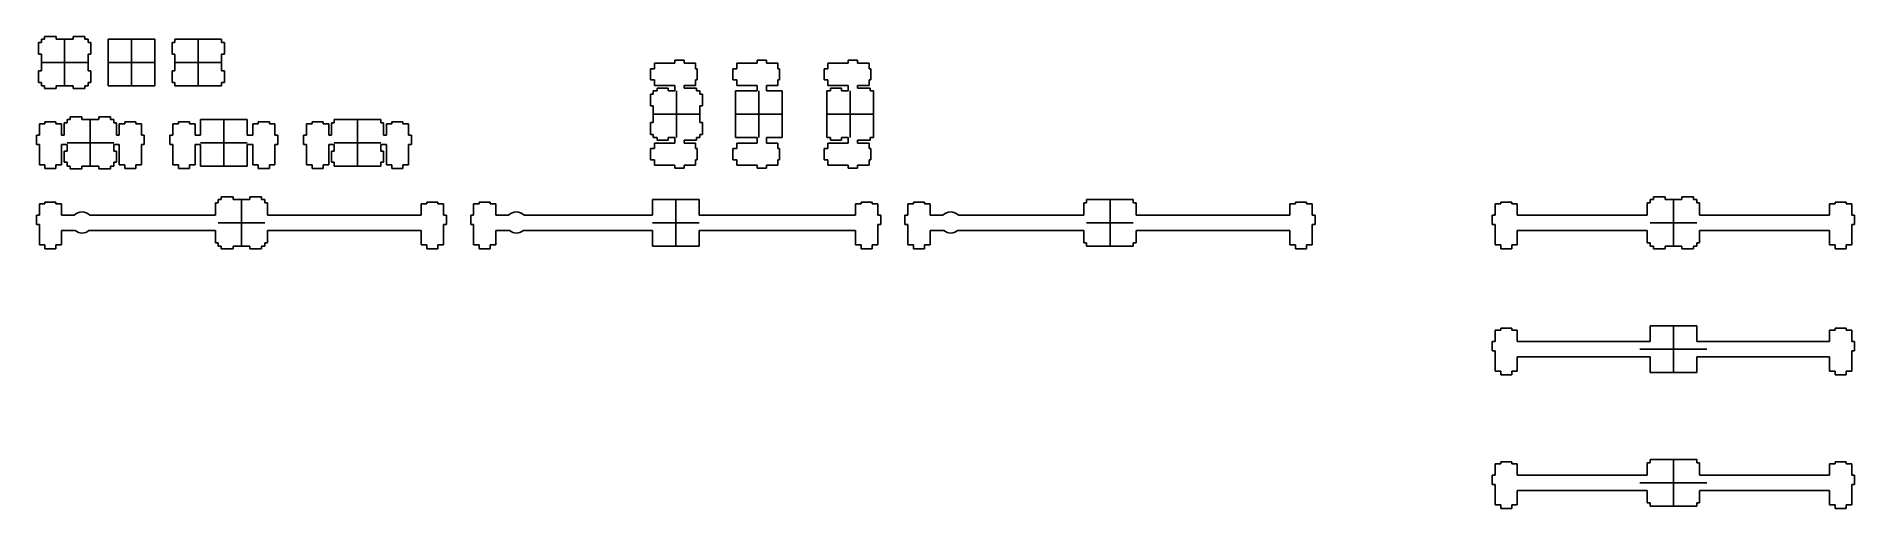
# Model space of a CAD drawing. Header units: millimetres. Extents: x 10 to 554, y -68 to 74.
import ezdxf

# ---------------------------------------------------------------- set-up
doc = ezdxf.new("R2010")
doc.units = ezdxf.units.MM
doc.layers.get('0').update_dxf_attribs({"true_color": 0xffffff})
doc.layers.add('BLACK', color=1, linetype='Continuous', true_color=0xff0000)

msp = doc.modelspace()

# ---------------------------------------------------------------- linework, layer by layer
at = {"color": 7, "true_color": 0xffffff}
for p, q in [((10.67, 68.24), (10.67, 71.74)), ((10.67, 71.74), (11.49, 71.74)), ((11.49, 71.74), (11.49, 72.72)), ((11.49, 72.72), (12.47, 72.72)), ((12.47, 72.72), (12.47, 73.54)), ((12.47, 73.54), (15.97, 73.54)), ((15.97, 73.54), (15.97, 72.72)), ((15.97, 72.72), (20.98, 72.72)), ((20.98, 72.72), (20.98, 73.54)), ((20.98, 73.54), (24.48, 73.54)), ((24.48, 73.54), (24.48, 72.72)), ((24.48, 72.72), (25.46, 72.72)), ((25.46, 71.74), (25.46, 72.72)), ((26.27, 71.74), (25.46, 71.74)), ((26.27, 71.74), (26.27, 68.24)), ((31.49, 58.75), (31.49, 72.72)), ((31.49, 72.72), (45.46, 72.72)), ((45.46, 58.75), (45.46, 72.72)), ((50.67, 71.74), (51.49, 71.74)), ((50.67, 68.24), (50.67, 71.74)), ((51.49, 71.74), (51.49, 72.72)), ((51.49, 72.72), (65.46, 72.72)), ((65.46, 71.74), (65.46, 72.72)), ((66.27, 71.74), (65.46, 71.74)), ((66.27, 71.74), (66.27, 68.24)), ((11.49, 68.24), (10.67, 68.24)), ((11.49, 63.23), (11.49, 68.24)), ((25.46, 68.24), (25.46, 63.23)), ((25.46, 68.24), (26.27, 68.24)), ((51.49, 68.24), (50.67, 68.24)), ((51.49, 63.23), (51.49, 68.24)), ((65.46, 68.24), (65.46, 63.23)), ((65.46, 68.24), (66.27, 68.24)), ((10.67, 59.73), (10.67, 63.23)), ((10.67, 63.23), (11.49, 63.23)), ((26.27, 63.23), (25.46, 63.23)), ((26.27, 63.23), (26.27, 59.73)), ((50.67, 63.23), (51.49, 63.23)), ((50.67, 59.73), (50.67, 63.23)), ((66.27, 63.23), (65.46, 63.23)), ((66.27, 63.23), (66.27, 59.73)), ((11.49, 59.73), (10.67, 59.73)), ((11.49, 58.75), (11.49, 59.73)), ((12.47, 58.75), (11.49, 58.75)), ((12.47, 57.94), (12.47, 58.75)), ((15.97, 57.94), (12.47, 57.94)), ((20.98, 58.75), (15.97, 58.75)), ((15.97, 58.75), (15.97, 57.94)), ((20.98, 57.94), (20.98, 58.75)), ((24.48, 57.94), (20.98, 57.94)), ((25.46, 58.75), (24.48, 58.75)), ((24.48, 58.75), (24.48, 57.94)), ((25.46, 59.73), (26.27, 59.73)), ((25.46, 59.73), (25.46, 58.75)), ((45.46, 58.75), (31.49, 58.75)), ((51.49, 59.73), (50.67, 59.73)), ((51.49, 58.75), (51.49, 59.73)), ((65.46, 58.75), (51.49, 58.75)), ((65.46, 59.73), (66.27, 59.73)), ((65.46, 59.73), (65.46, 58.75)), ((493.01, 23.75), (492.2, 23.75)), ((492.2, 20.03), (492.2, 23.75)), ((493.01, 23.75), (493.01, 24.73)), ((494, 24.73), (493.01, 24.73)), ((497.5, 25.54), (494, 25.54)), ((502.5, 24.73), (497.5, 24.73)), ((506, 25.54), (502.5, 25.54)), ((506.99, 24.73), (506, 24.73)), ((506.99, 23.75), (506.99, 24.73)), ((507.8, 23.75), (506.99, 23.75)), ((507.8, 20.03), (507.8, 23.75)), ((492.2, 11.74), (492.2, 15.46)), ((492.2, 11.74), (493.01, 11.74)), ((493.01, 11.74), (493.01, 10.76)), ((506.99, 10.76), (506.99, 11.74)), ((506.99, 11.74), (507.8, 11.74)), ((507.8, 11.74), (507.8, 15.46)), ((493.01, 10.76), (494, 10.76)), ((494, 10.76), (494, 9.95)), ((494, 9.95), (497.5, 9.95)), ((497.5, 9.95), (497.5, 10.76)), ((497.5, 10.76), (502.5, 10.76)), ((502.5, 10.76), (502.5, 9.95)), ((502.5, 9.95), (506, 9.95)), ((506, 9.95), (506, 10.76)), ((506, 10.76), (506.99, 10.76)), ((493.01, -17.71), (493.01, -13.02)), ((506.99, -13.02), (493.01, -13.02)), ((506.99, -17.71), (506.99, -13.02)), ((493.01, -22.29), (493.01, -26.99)), ((493.01, -26.99), (506.99, -26.99)), ((506.99, -26.99), (506.99, -22.29)), ((493.01, -54), (492.2, -54)), ((492.2, -57.71), (492.2, -54)), ((493.01, -54), (493.01, -53.02)), ((506.99, -53.02), (493.01, -53.02)), ((506.99, -54), (506.99, -53.02)), ((507.8, -54), (506.99, -54)), ((507.8, -57.71), (507.8, -54)), ((492.2, -66), (492.2, -62.29)), ((507.8, -66), (507.8, -62.29)), ((492.2, -66), (493.01, -66)), ((493.01, -66), (493.01, -66.99)), ((493.01, -66.99), (506.99, -66.99)), ((506.99, -66.99), (506.99, -66)), ((506.99, -66), (507.8, -66))]:
    msp.add_line(p, q, dxfattribs=at)
for p, q in [((18.47, 72.72), (18.47, 58.75)), ((38.47, 72.72), (38.47, 58.75)), ((58.47, 72.72), (58.47, 58.75)), ((25.46, 65.74), (11.49, 65.74)), ((45.46, 65.74), (31.49, 65.74)), ((65.46, 65.74), (51.49, 65.74)), ((201.09, 65.5), (194.99, 65.5)), ((194.99, 65.5), (194.99, 63.83)), ((203.88, 66.39), (201.09, 66.39)), ((201.09, 66.39), (201.09, 65.5)), ((203.88, 65.5), (203.88, 66.39)), ((207.28, 65.5), (203.88, 65.5)), ((207.28, 63.83), (207.28, 65.5)), ((225.72, 65.5), (219.63, 65.5)), ((219.63, 65.5), (219.63, 63.83)), ((228.52, 66.39), (225.72, 66.39)), ((225.72, 66.39), (225.72, 65.5)), ((228.52, 65.5), (228.52, 66.39)), ((231.92, 65.5), (228.52, 65.5)), ((231.92, 63.83), (231.92, 65.5)), ((253.04, 65.5), (246.94, 65.5)), ((246.94, 65.5), (246.94, 63.83)), ((255.83, 66.39), (253.04, 66.39)), ((253.04, 66.39), (253.04, 65.5)), ((255.83, 65.5), (255.83, 66.39)), ((259.23, 65.5), (255.83, 65.5)), ((259.23, 63.83), (259.23, 65.5)), ((194.99, 63.83), (193.85, 63.83)), ((193.85, 63.83), (193.85, 60.52)), ((193.85, 60.52), (194.99, 60.52)), ((194.99, 60.52), (194.99, 58.85)), ((207.82, 63.83), (207.28, 63.83)), ((207.28, 58.85), (207.28, 60.52)), ((207.28, 60.52), (207.82, 60.52)), ((207.82, 60.52), (207.82, 63.83)), ((219.63, 63.83), (218.48, 63.83)), ((218.48, 63.83), (218.48, 60.52)), ((218.48, 60.52), (219.63, 60.52)), ((219.63, 60.52), (219.63, 58.85)), ((232.45, 63.83), (231.92, 63.83)), ((231.92, 58.85), (231.92, 60.52)), ((231.92, 60.52), (232.45, 60.52)), ((232.45, 60.52), (232.45, 63.83)), ((246.94, 63.83), (245.8, 63.83)), ((245.8, 63.83), (245.8, 60.52)), ((245.8, 60.52), (246.94, 60.52)), ((246.94, 60.52), (246.94, 58.85)), ((259.77, 63.83), (259.23, 63.83)), ((259.23, 58.85), (259.23, 60.52)), ((259.23, 60.52), (259.77, 60.52)), ((259.77, 60.52), (259.77, 63.83)), ((194.61, 56.24), (193.8, 56.24)), ((193.8, 56.24), (193.8, 52.74)), ((194.61, 57.22), (195.78, 57.22)), ((194.61, 57.22), (194.61, 56.24)), ((194.99, 58.85), (201.09, 58.85)), ((199.09, 58.04), (195.78, 58.04)), ((195.78, 58.04), (195.78, 57.22)), ((199.09, 57.22), (199.09, 58.04)), ((201.09, 57.22), (199.09, 57.22)), ((201.09, 58.85), (201.09, 57.22)), ((201.59, 43.25), (201.59, 57.22)), ((203.88, 58.04), (203.88, 58.85)), ((203.88, 58.85), (207.28, 58.85)), ((207.6, 58.04), (203.88, 58.04)), ((207.6, 57.22), (207.6, 58.04)), ((208.58, 57.22), (207.6, 57.22)), ((207.6, 57.22), (207.6, 57.22)), ((208.58, 56.24), (208.58, 57.22)), ((209.39, 56.24), (208.58, 56.24)), ((209.39, 52.74), (209.39, 56.24)), ((225.72, 57.22), (219.25, 57.22)), ((219.25, 57.22), (219.25, 43.25)), ((219.63, 58.85), (225.72, 58.85)), ((225.72, 58.85), (225.72, 57.22)), ((226.23, 43.25), (226.23, 57.22)), ((228.52, 57.22), (228.52, 58.85)), ((228.52, 58.85), (231.92, 58.85)), ((233.22, 57.22), (228.52, 57.22)), ((232.23, 57.22), (232.23, 57.22)), ((233.22, 43.25), (233.22, 57.22)), ((246.56, 57.22), (247.73, 57.22)), ((246.56, 57.22), (246.56, 43.25)), ((246.94, 58.85), (253.04, 58.85)), ((251.04, 58.04), (247.73, 58.04)), ((247.73, 58.04), (247.73, 57.22)), ((251.04, 57.22), (251.04, 58.04)), ((253.04, 57.22), (251.04, 57.22)), ((253.04, 58.85), (253.04, 57.22)), ((253.55, 43.25), (253.55, 57.22)), ((255.83, 58.04), (255.83, 58.85)), ((255.83, 58.85), (259.23, 58.85)), ((259.55, 58.04), (255.83, 58.04)), ((259.55, 57.22), (259.55, 58.04)), ((260.53, 57.22), (259.55, 57.22)), ((259.55, 57.22), (259.55, 57.22)), ((260.53, 43.25), (260.53, 57.22)), ((23.65, 49.51), (20.15, 49.51)), ((20.15, 49.51), (20.15, 48.7)), ((23.65, 48.7), (23.65, 49.51)), ((32.16, 49.51), (28.66, 49.51)), ((28.66, 49.51), (28.66, 48.7)), ((32.16, 48.7), (32.16, 49.51)), ((193.8, 52.74), (194.61, 52.74)), ((194.61, 52.74), (194.61, 47.73)), ((208.58, 50.24), (194.61, 50.24)), ((208.58, 47.73), (208.58, 52.74)), ((208.58, 52.74), (209.39, 52.74)), ((233.22, 50.24), (219.25, 50.24)), ((260.53, 50.24), (246.56, 50.24)), ((10.89, 44), (10, 44)), ((10, 44), (10, 41.21)), ((12.57, 47.41), (10.89, 47.41)), ((10.89, 47.41), (10.89, 44)), ((15.87, 47.94), (12.57, 47.94)), ((12.57, 47.94), (12.57, 47.41)), ((15.87, 47.41), (15.87, 47.94)), ((17.54, 47.41), (15.87, 47.41)), ((17.54, 44), (17.54, 47.41)), ((18.36, 44), (17.54, 44)), ((19.17, 47.72), (18.36, 47.72)), ((18.36, 47.72), (18.36, 44)), ((20.15, 48.7), (19.17, 48.7)), ((19.17, 48.7), (19.17, 47.72)), ((19.17, 47.72), (19.17, 47.72)), ((28.66, 48.7), (23.65, 48.7)), ((26.15, 48.7), (26.15, 34.73)), ((33.14, 48.7), (32.16, 48.7)), ((33.14, 47.72), (33.14, 48.7)), ((33.95, 47.72), (33.14, 47.72)), ((33.95, 44), (33.95, 47.72)), ((34.76, 44), (33.95, 44)), ((34.76, 47.41), (34.76, 44)), ((36.44, 47.41), (34.76, 47.41)), ((39.74, 47.94), (36.44, 47.94)), ((36.44, 47.94), (36.44, 47.41)), ((39.74, 47.41), (39.74, 47.94)), ((41.42, 47.41), (39.74, 47.41)), ((41.42, 44), (41.42, 47.41)), ((42.31, 44), (41.42, 44)), ((42.31, 41.21), (42.31, 44)), ((50.89, 44), (50, 44)), ((50, 44), (50, 41.21)), ((52.57, 47.41), (50.89, 47.41)), ((50.89, 47.41), (50.89, 44)), ((52.57, 47.94), (52.57, 47.41)), ((55.87, 47.94), (52.57, 47.94)), ((55.87, 47.41), (55.87, 47.94)), ((57.54, 47.41), (55.87, 47.41)), ((57.54, 44), (57.54, 47.41)), ((59.17, 44), (57.54, 44)), ((73.14, 48.7), (59.17, 48.7)), ((59.17, 48.7), (59.17, 44)), ((59.17, 47.72), (59.17, 47.72)), ((66.15, 48.7), (66.15, 34.73)), ((73.14, 44), (73.14, 48.7)), ((74.76, 44), (73.14, 44)), ((76.44, 47.41), (74.76, 47.41)), ((74.76, 47.41), (74.76, 44)), ((79.74, 47.94), (76.44, 47.94)), ((76.44, 47.94), (76.44, 47.41)), ((79.74, 47.41), (79.74, 47.94)), ((81.42, 47.41), (79.74, 47.41)), ((81.42, 44), (81.42, 47.41)), ((82.31, 44), (81.42, 44)), ((82.31, 41.21), (82.31, 44)), ((90.89, 44), (90, 44)), ((90, 44), (90, 41.21)), ((92.57, 47.41), (90.89, 47.41)), ((90.89, 47.41), (90.89, 44)), ((92.57, 47.94), (92.57, 47.41)), ((95.87, 47.94), (92.57, 47.94)), ((95.87, 47.41), (95.87, 47.94)), ((97.54, 47.41), (95.87, 47.41)), ((97.54, 44), (97.54, 47.41)), ((98.36, 44), (97.54, 44)), ((99.17, 47.72), (98.36, 47.72)), ((98.36, 47.72), (98.36, 44)), ((113.14, 48.7), (99.17, 48.7)), ((99.17, 48.7), (99.17, 47.72)), ((99.17, 47.72), (99.17, 47.72)), ((106.15, 48.7), (106.15, 34.73)), ((113.14, 47.72), (113.14, 48.7)), ((113.95, 47.72), (113.14, 47.72)), ((113.95, 44), (113.95, 47.72)), ((114.76, 44), (113.95, 44)), ((116.44, 47.41), (114.76, 47.41)), ((114.76, 47.41), (114.76, 44)), ((119.74, 47.94), (116.44, 47.94)), ((116.44, 47.94), (116.44, 47.41)), ((119.74, 47.41), (119.74, 47.94)), ((121.42, 47.41), (119.74, 47.41)), ((121.42, 44), (121.42, 47.41)), ((122.31, 44), (121.42, 44)), ((122.31, 41.21), (122.31, 44)), ((194.61, 47.73), (193.8, 47.73)), ((193.8, 47.73), (193.8, 44.23)), ((193.8, 44.23), (194.61, 44.23)), ((194.61, 44.23), (194.61, 43.25)), ((209.39, 47.73), (208.58, 47.73)), ((208.58, 43.25), (208.58, 44.23)), ((208.58, 44.23), (209.39, 44.23)), ((209.39, 44.23), (209.39, 47.73)), ((10, 41.21), (10.89, 41.21)), ((10.89, 41.21), (10.89, 35.11)), ((17.54, 35.11), (17.54, 41.21)), ((17.54, 41.21), (19.17, 41.21)), ((19.17, 39.21), (18.36, 39.21)), ((18.36, 39.21), (18.36, 35.9)), ((33.14, 41.72), (19.17, 41.72)), ((19.17, 41.21), (19.17, 39.21)), ((33.14, 39.21), (33.14, 41.21)), ((33.14, 41.21), (34.76, 41.21)), ((33.95, 39.21), (33.14, 39.21)), ((33.95, 35.9), (33.95, 39.21)), ((34.76, 41.21), (34.76, 35.11)), ((41.42, 35.11), (41.42, 41.21)), ((41.42, 41.21), (42.31, 41.21)), ((50, 41.21), (50.89, 41.21)), ((50.89, 41.21), (50.89, 35.11)), ((57.54, 35.11), (57.54, 41.21)), ((57.54, 41.21), (59.17, 41.21)), ((73.14, 41.72), (59.17, 41.72)), ((59.17, 41.21), (59.17, 34.73)), ((73.14, 34.73), (73.14, 41.21)), ((73.14, 41.21), (74.76, 41.21)), ((74.76, 41.21), (74.76, 35.11)), ((81.42, 35.11), (81.42, 41.21)), ((81.42, 41.21), (82.31, 41.21)), ((90, 41.21), (90.89, 41.21)), ((90.89, 41.21), (90.89, 35.11)), ((97.54, 35.11), (97.54, 41.21)), ((97.54, 41.21), (99.17, 41.21)), ((99.17, 39.21), (98.36, 39.21)), ((98.36, 39.21), (98.36, 35.9)), ((113.14, 41.72), (99.17, 41.72)), ((99.17, 41.21), (99.17, 39.21)), ((113.14, 39.21), (113.14, 41.21)), ((113.14, 41.21), (114.76, 41.21)), ((113.95, 39.21), (113.14, 39.21)), ((113.95, 35.9), (113.95, 39.21)), ((114.76, 41.21), (114.76, 35.11)), ((121.42, 35.11), (121.42, 41.21)), ((121.42, 41.21), (122.31, 41.21)), ((194.99, 39.95), (193.85, 39.95)), ((193.85, 39.95), (193.85, 36.65)), ((194.61, 43.25), (195.78, 43.25)), ((201.09, 41.63), (194.99, 41.63)), ((194.99, 41.63), (194.99, 41.63)), ((194.99, 41.63), (194.99, 39.95)), ((195.78, 43.25), (195.78, 42.44)), ((195.78, 42.44), (199.09, 42.44)), ((199.09, 42.44), (199.09, 43.25)), ((199.09, 43.25), (201.09, 43.25)), ((201.09, 43.25), (201.09, 41.63)), ((203.88, 41.63), (203.88, 42.44)), ((203.88, 42.44), (207.6, 42.44)), ((207.28, 41.63), (203.88, 41.63)), ((207.28, 39.95), (207.28, 41.63)), ((207.82, 39.95), (207.28, 39.95)), ((207.6, 42.44), (207.6, 43.25)), ((207.6, 43.25), (208.58, 43.25)), ((207.82, 36.65), (207.82, 39.95)), ((219.63, 39.95), (218.48, 39.95)), ((218.48, 39.95), (218.48, 36.65)), ((219.25, 43.25), (225.72, 43.25)), ((225.72, 41.63), (219.63, 41.63)), ((219.63, 41.63), (219.63, 41.63)), ((219.63, 41.63), (219.63, 39.95)), ((225.72, 43.25), (225.72, 41.63)), ((228.52, 41.63), (228.52, 43.25)), ((228.52, 43.25), (233.22, 43.25)), ((231.92, 41.63), (228.52, 41.63)), ((231.92, 39.95), (231.92, 41.63)), ((232.45, 39.95), (231.92, 39.95)), ((232.45, 36.65), (232.45, 39.95)), ((246.94, 39.95), (245.8, 39.95)), ((245.8, 39.95), (245.8, 36.65)), ((246.56, 43.25), (247.73, 43.25)), ((253.04, 41.63), (246.94, 41.63)), ((246.94, 41.63), (246.94, 41.63)), ((246.94, 41.63), (246.94, 39.95)), ((247.73, 43.25), (247.73, 42.44)), ((247.73, 42.44), (251.04, 42.44)), ((251.04, 42.44), (251.04, 43.25)), ((251.04, 43.25), (253.04, 43.25)), ((253.04, 43.25), (253.04, 41.63)), ((255.83, 41.63), (255.83, 42.44)), ((255.83, 42.44), (259.55, 42.44)), ((259.23, 41.63), (255.83, 41.63)), ((259.23, 39.95), (259.23, 41.63)), ((259.77, 39.95), (259.23, 39.95)), ((259.55, 42.44), (259.55, 43.25)), ((259.55, 43.25), (260.53, 43.25)), ((259.77, 36.65), (259.77, 39.95)), ((10.89, 35.11), (12.57, 35.11)), ((12.57, 35.11), (12.57, 33.97)), ((12.57, 33.97), (15.87, 33.97)), ((15.87, 33.97), (15.87, 35.11)), ((15.87, 35.11), (17.54, 35.11)), ((18.36, 35.9), (19.17, 35.9)), ((19.17, 34.73), (19.17, 35.9)), ((19.17, 34.73), (20.15, 34.73)), ((20.15, 34.73), (20.15, 33.92)), ((20.15, 33.92), (23.65, 33.92)), ((23.65, 33.92), (23.65, 34.73)), ((23.65, 34.73), (28.66, 34.73)), ((28.66, 34.73), (28.66, 33.92)), ((28.66, 33.92), (32.16, 33.92)), ((32.16, 33.92), (32.16, 34.73)), ((32.16, 34.73), (33.14, 34.73)), ((33.14, 34.73), (33.14, 35.9)), ((33.14, 35.9), (33.95, 35.9)), ((34.76, 35.11), (34.76, 35.11)), ((34.76, 35.11), (36.44, 35.11)), ((36.44, 35.11), (36.44, 33.97)), ((36.44, 33.97), (39.74, 33.97)), ((39.74, 33.97), (39.74, 35.11)), ((39.74, 35.11), (41.42, 35.11)), ((50.89, 35.11), (52.57, 35.11)), ((52.57, 35.11), (52.57, 33.97)), ((52.57, 33.97), (55.87, 33.97)), ((55.87, 33.97), (55.87, 35.11)), ((55.87, 35.11), (57.54, 35.11)), ((59.17, 34.73), (73.14, 34.73)), ((74.76, 35.11), (74.76, 35.11)), ((74.76, 35.11), (76.44, 35.11)), ((76.44, 35.11), (76.44, 33.97)), ((76.44, 33.97), (79.74, 33.97)), ((79.74, 33.97), (79.74, 35.11)), ((79.74, 35.11), (81.42, 35.11)), ((90.89, 35.11), (92.57, 35.11)), ((92.57, 35.11), (92.57, 33.97)), ((92.57, 33.97), (95.87, 33.97)), ((95.87, 33.97), (95.87, 35.11)), ((95.87, 35.11), (97.54, 35.11)), ((98.36, 35.9), (99.17, 35.9)), ((99.17, 34.73), (99.17, 35.9)), ((99.17, 34.73), (113.14, 34.73)), ((113.14, 34.73), (113.14, 35.9)), ((113.14, 35.9), (113.95, 35.9)), ((114.76, 35.11), (114.76, 35.11)), ((114.76, 35.11), (116.44, 35.11)), ((116.44, 35.11), (116.44, 33.97)), ((116.44, 33.97), (119.74, 33.97)), ((119.74, 33.97), (119.74, 35.11)), ((119.74, 35.11), (121.42, 35.11)), ((193.85, 36.65), (194.99, 36.65)), ((194.99, 36.65), (194.99, 34.97)), ((194.99, 34.97), (201.09, 34.97)), ((201.09, 34.97), (201.09, 34.08)), ((201.09, 34.08), (203.88, 34.08)), ((203.88, 34.08), (203.88, 34.97)), ((203.88, 34.97), (207.28, 34.97)), ((207.28, 34.97), (207.28, 36.65)), ((207.28, 36.65), (207.82, 36.65)), ((218.48, 36.65), (219.63, 36.65)), ((219.63, 36.65), (219.63, 34.97)), ((219.63, 34.97), (225.72, 34.97)), ((225.72, 34.97), (225.72, 34.08)), ((225.72, 34.08), (228.52, 34.08)), ((228.52, 34.08), (228.52, 34.97)), ((228.52, 34.97), (231.92, 34.97)), ((231.92, 34.97), (231.92, 36.65)), ((231.92, 36.65), (232.45, 36.65)), ((245.8, 36.65), (246.94, 36.65)), ((246.94, 36.65), (246.94, 34.97)), ((246.94, 34.97), (253.04, 34.97)), ((253.04, 34.97), (253.04, 34.08)), ((253.04, 34.08), (255.83, 34.08)), ((255.83, 34.08), (255.83, 34.97)), ((255.83, 34.97), (259.23, 34.97)), ((259.23, 34.97), (259.23, 36.65)), ((259.23, 36.65), (259.77, 36.65)), ((12.57, 23.44), (10.89, 23.44)), ((10.89, 23.44), (10.89, 20.03)), ((15.87, 23.97), (12.57, 23.97)), ((12.57, 23.97), (12.57, 23.44)), ((15.87, 23.44), (15.87, 23.97)), ((17.54, 23.44), (15.87, 23.44)), ((17.54, 20.03), (17.54, 23.44)), ((64.38, 23.75), (63.57, 23.75)), ((63.57, 20.03), (63.57, 23.75)), ((64.38, 24.73), (64.38, 23.75)), ((64.38, 24.73), (65.36, 24.73)), ((68.86, 25.54), (65.36, 25.54)), ((65.36, 25.54), (65.36, 24.73)), ((68.86, 24.73), (68.86, 25.54)), ((73.87, 24.73), (68.86, 24.73)), ((71.37, 24.73), (71.37, 10.76)), ((77.37, 25.54), (73.87, 25.54)), ((73.87, 25.54), (73.87, 24.73)), ((77.37, 24.73), (77.37, 25.54)), ((78.35, 24.73), (77.37, 24.73)), ((78.35, 24.73), (78.35, 23.75)), ((78.35, 23.75), (79.16, 23.75)), ((79.16, 20.03), (79.16, 23.75)), ((126.87, 23.44), (125.19, 23.44)), ((125.19, 23.44), (125.19, 20.03)), ((130.17, 23.97), (126.87, 23.97)), ((126.87, 23.97), (126.87, 23.44)), ((130.17, 23.44), (130.17, 23.97)), ((131.84, 23.44), (130.17, 23.44)), ((131.84, 20.03), (131.84, 23.44)), ((142.57, 23.44), (140.89, 23.44)), ((140.89, 23.44), (140.89, 20.03)), ((145.87, 23.97), (142.57, 23.97)), ((142.57, 23.97), (142.57, 23.44)), ((145.87, 23.44), (145.87, 23.97)), ((147.54, 23.44), (145.87, 23.44)), ((147.54, 20.03), (147.54, 23.44)), ((194.38, 24.73), (194.38, 20.03)), ((194.38, 24.73), (208.35, 24.73)), ((201.37, 24.73), (201.37, 10.76)), ((208.35, 24.73), (208.35, 20.03)), ((256.87, 23.44), (255.19, 23.44)), ((255.19, 23.44), (255.19, 20.03)), ((260.17, 23.97), (256.87, 23.97)), ((256.87, 23.97), (256.87, 23.44)), ((260.17, 23.44), (260.17, 23.97)), ((261.84, 23.44), (260.17, 23.44)), ((261.84, 20.03), (261.84, 23.44)), ((272.57, 23.44), (270.89, 23.44)), ((270.89, 23.44), (270.89, 20.03)), ((275.87, 23.97), (272.57, 23.97)), ((272.57, 23.97), (272.57, 23.44)), ((275.87, 23.44), (275.87, 23.97)), ((277.54, 23.44), (275.87, 23.44)), ((277.54, 20.03), (277.54, 23.44)), ((324.38, 23.75), (323.57, 23.75)), ((323.57, 20.03), (323.57, 23.75)), ((338.35, 24.73), (324.38, 24.73)), ((324.38, 24.73), (324.38, 23.75)), ((331.37, 24.73), (331.37, 10.76)), ((338.35, 24.73), (338.35, 23.75)), ((338.35, 23.75), (339.16, 23.75)), ((339.16, 20.03), (339.16, 23.75)), ((386.87, 23.44), (385.19, 23.44)), ((385.19, 23.44), (385.19, 20.03)), ((390.17, 23.97), (386.87, 23.97)), ((386.87, 23.97), (386.87, 23.44)), ((390.17, 23.44), (390.17, 23.97)), ((391.84, 23.44), (390.17, 23.44)), ((391.84, 20.03), (391.84, 23.44)), ((446.63, 20.03), (446.63, 23.44)), ((448.31, 23.44), (446.63, 23.44)), ((448.31, 23.97), (448.31, 23.44)), ((451.61, 23.97), (451.61, 23.44)), ((453.29, 23.44), (451.61, 23.44)), ((453.29, 20.03), (453.29, 23.44)), ((494, 24.73), (494, 25.54)), ((497.5, 25.54), (497.5, 24.73)), ((500, 10.76), (500, 24.73)), ((500, 24.73), (500, 10.76)), ((502.5, 24.73), (502.5, 25.54)), ((506, 25.54), (506, 24.73)), ((546.71, 20.03), (546.71, 23.44)), ((548.39, 23.44), (546.71, 23.44)), ((548.39, 23.97), (548.39, 23.44)), ((551.69, 23.97), (551.69, 23.44)), ((553.37, 23.44), (551.69, 23.44)), ((553.37, 20.03), (553.37, 23.44)), ((10.89, 20.03), (10, 20.03)), ((10, 20.03), (10, 17.24)), ((10, 17.24), (10.89, 17.24)), ((10.89, 17.24), (10.89, 11.14)), ((21.36, 20.03), (17.54, 20.03)), ((63.57, 20.03), (26.01, 20.03)), ((78.35, 17.75), (64.38, 17.75)), ((125.19, 20.03), (79.16, 20.03)), ((132.73, 20.03), (131.84, 20.03)), ((131.84, 11.14), (131.84, 17.24)), ((131.84, 17.24), (132.73, 17.24)), ((132.73, 17.24), (132.73, 20.03)), ((140.89, 20.03), (140, 20.03)), ((140, 20.03), (140, 17.24)), ((140, 17.24), (140.89, 17.24)), ((140.89, 17.24), (140.89, 11.14)), ((151.36, 20.03), (147.54, 20.03)), ((194.38, 20.03), (156.01, 20.03)), ((208.35, 17.75), (194.38, 17.75)), ((255.19, 20.03), (208.35, 20.03)), ((262.73, 20.03), (261.84, 20.03)), ((261.84, 11.14), (261.84, 17.24)), ((261.84, 17.24), (262.73, 17.24)), ((262.73, 17.24), (262.73, 20.03)), ((270.89, 20.03), (270, 20.03)), ((270, 20.03), (270, 17.24)), ((270, 17.24), (270.89, 17.24)), ((270.89, 17.24), (270.89, 11.14)), ((281.36, 20.03), (277.54, 20.03)), ((323.57, 20.03), (286.01, 20.03)), ((338.35, 17.75), (324.38, 17.75)), ((385.19, 20.03), (339.16, 20.03)), ((392.73, 20.03), (391.84, 20.03)), ((391.84, 11.14), (391.84, 17.24)), ((391.84, 17.24), (392.73, 17.24)), ((392.73, 17.24), (392.73, 20.03)), ((446.63, 20.03), (445.75, 20.03)), ((445.75, 20.03), (445.75, 17.24)), ((445.75, 17.24), (446.63, 17.24)), ((446.63, 11.14), (446.63, 17.24)), ((506.99, 17.75), (493.01, 17.75)), ((546.71, 20.03), (507.8, 20.03)), ((554.25, 20.03), (553.37, 20.03)), ((553.37, 11.14), (553.37, 17.24)), ((553.37, 17.24), (554.25, 17.24)), ((554.25, 17.24), (554.25, 20.03)), ((10.89, 11.14), (12.57, 11.14)), ((12.57, 11.14), (12.57, 10)), ((15.87, 10), (15.87, 11.14)), ((15.87, 11.14), (17.54, 11.14)), ((17.54, 11.14), (17.54, 15.46)), ((17.54, 15.46), (21.62, 15.46)), ((25.75, 15.46), (63.57, 15.46)), ((63.57, 15.46), (63.57, 11.74)), ((63.57, 11.74), (64.38, 11.74)), ((64.38, 11.74), (64.38, 10.76)), ((78.35, 10.76), (78.35, 11.74)), ((78.35, 11.74), (79.16, 11.74)), ((79.16, 11.74), (79.16, 15.46)), ((79.16, 15.46), (125.19, 15.46)), ((125.19, 15.46), (125.19, 11.14)), ((125.19, 11.14), (126.87, 11.14)), ((126.87, 11.14), (126.87, 10)), ((130.17, 10), (130.17, 11.14)), ((130.17, 11.14), (131.84, 11.14)), ((140.89, 11.14), (142.57, 11.14)), ((142.57, 11.14), (142.57, 10)), ((145.87, 10), (145.87, 11.14)), ((145.87, 11.14), (147.54, 11.14)), ((147.54, 11.14), (147.54, 15.46)), ((147.54, 15.46), (151.62, 15.46)), ((155.75, 15.46), (194.38, 15.46)), ((194.38, 15.46), (194.38, 10.76)), ((208.35, 10.76), (208.35, 15.46)), ((208.35, 15.46), (255.19, 15.46)), ((255.19, 15.46), (255.19, 11.14)), ((255.19, 11.14), (256.87, 11.14)), ((256.87, 11.14), (256.87, 10)), ((260.17, 10), (260.17, 11.14)), ((260.17, 11.14), (261.84, 11.14)), ((270.89, 11.14), (272.57, 11.14)), ((272.57, 11.14), (272.57, 10)), ((275.87, 10), (275.87, 11.14)), ((275.87, 11.14), (277.54, 11.14)), ((277.54, 11.14), (277.54, 15.46)), ((277.54, 15.46), (281.62, 15.46)), ((285.75, 15.46), (323.57, 15.46)), ((323.57, 15.46), (323.57, 11.74)), ((323.57, 11.74), (324.38, 11.74)), ((324.38, 11.74), (324.38, 10.76)), ((338.35, 10.76), (338.35, 11.74)), ((338.35, 11.74), (339.16, 11.74)), ((339.16, 11.74), (339.16, 15.46)), ((339.16, 15.46), (385.19, 15.46)), ((385.19, 15.46), (385.19, 11.14)), ((385.19, 11.14), (386.87, 11.14)), ((386.87, 11.14), (386.87, 10)), ((390.17, 10), (390.17, 11.14)), ((390.17, 11.14), (391.84, 11.14)), ((448.31, 11.14), (446.63, 11.14)), ((448.31, 10), (448.31, 11.14)), ((451.61, 10), (451.61, 11.14)), ((451.61, 11.14), (453.29, 11.14)), ((453.29, 11.14), (453.29, 15.46)), ((546.71, 15.46), (507.8, 15.46)), ((546.71, 11.14), (546.71, 15.46)), ((548.39, 11.14), (546.71, 11.14)), ((548.39, 10), (548.39, 11.14)), ((551.69, 10), (551.69, 11.14)), ((551.69, 11.14), (553.37, 11.14)), ((12.57, 10), (15.87, 10)), ((64.38, 10.76), (65.36, 10.76)), ((65.36, 10.76), (65.36, 9.95)), ((65.36, 9.95), (68.86, 9.95)), ((68.86, 9.95), (68.86, 10.76)), ((68.86, 10.76), (73.87, 10.76)), ((73.87, 10.76), (73.87, 9.95)), ((73.87, 9.95), (77.37, 9.95)), ((77.37, 9.95), (77.37, 10.76)), ((78.35, 10.76), (77.37, 10.76)), ((126.87, 10), (130.17, 10)), ((142.57, 10), (145.87, 10)), ((194.38, 10.76), (208.35, 10.76)), ((256.87, 10), (260.17, 10)), ((272.57, 10), (275.87, 10)), ((324.38, 10.76), (338.35, 10.76)), ((386.87, 10), (390.17, 10)), ((446.63, -17.71), (446.63, -14.31)), ((448.31, -14.31), (446.63, -14.31)), ((448.31, -13.78), (448.31, -14.31)), ((451.61, -13.78), (451.61, -14.31)), ((453.29, -14.31), (451.61, -14.31)), ((453.29, -17.71), (453.29, -14.31)), ((500, -26.99), (500, -13.02)), ((500, -13.02), (500, -26.99)), ((500, -13.02), (500, -26.99)), ((546.71, -17.71), (546.71, -14.31)), ((548.39, -14.31), (546.71, -14.31)), ((548.39, -13.78), (548.39, -14.31)), ((551.69, -13.78), (551.69, -14.31)), ((553.37, -14.31), (551.69, -14.31)), ((553.37, -17.71), (553.37, -14.31)), ((446.63, -17.71), (445.75, -17.71)), ((445.75, -17.71), (445.75, -20.51)), ((445.75, -20.51), (446.63, -20.51)), ((446.63, -26.6), (446.63, -20.51)), ((490, -20), (510, -20)), ((506.99, -20), (493.01, -20)), ((546.71, -17.71), (506.99, -17.71)), ((554.25, -17.71), (553.37, -17.71)), ((553.37, -26.6), (553.37, -20.51)), ((553.37, -20.51), (554.25, -20.51)), ((554.25, -20.51), (554.25, -17.71)), ((448.31, -26.6), (446.63, -26.6)), ((448.31, -27.75), (448.31, -26.6)), ((451.61, -27.75), (451.61, -26.6)), ((451.61, -26.6), (453.29, -26.6)), ((453.29, -26.6), (453.29, -22.29)), ((546.71, -22.29), (506.99, -22.29)), ((546.71, -26.6), (546.71, -22.29)), ((548.39, -26.6), (546.71, -26.6)), ((548.39, -27.75), (548.39, -26.6)), ((551.69, -27.75), (551.69, -26.6)), ((551.69, -26.6), (553.37, -26.6)), ((446.63, -57.71), (446.63, -54.31)), ((448.31, -54.31), (446.63, -54.31)), ((448.31, -53.78), (448.31, -54.31)), ((451.61, -53.78), (451.61, -54.31)), ((453.29, -54.31), (451.61, -54.31)), ((453.29, -57.71), (453.29, -54.31)), ((500, -66.99), (500, -53.02)), ((500, -53.02), (500, -66.99)), ((500, -53.02), (500, -60)), ((546.71, -57.71), (546.71, -54.31)), ((548.39, -54.31), (546.71, -54.31)), ((548.39, -53.78), (548.39, -54.31)), ((551.69, -53.78), (551.69, -54.31)), ((553.37, -54.31), (551.69, -54.31)), ((553.37, -57.71), (553.37, -54.31)), ((446.63, -57.71), (445.75, -57.71)), ((445.75, -57.71), (445.75, -60.51)), ((546.71, -57.71), (507.8, -57.71)), ((554.25, -57.71), (553.37, -57.71)), ((554.25, -60.51), (554.25, -57.71)), ((445.75, -60.51), (446.63, -60.51)), ((446.63, -66.6), (446.63, -60.51)), ((453.29, -66.6), (453.29, -62.29)), ((490, -60), (510, -60)), ((506.99, -60), (493.01, -60)), ((546.71, -62.29), (507.8, -62.29)), ((546.71, -66.6), (546.71, -62.29)), ((553.37, -66.6), (553.37, -60.51)), ((553.37, -60.51), (554.25, -60.51)), ((448.31, -66.6), (446.63, -66.6)), ((448.31, -67.75), (448.31, -66.6)), ((451.61, -67.75), (451.61, -66.6)), ((451.61, -66.6), (453.29, -66.6)), ((548.39, -66.6), (546.71, -66.6)), ((548.39, -67.75), (548.39, -66.6)), ((551.69, -67.75), (551.69, -66.6)), ((551.69, -66.6), (553.37, -66.6))]:
    msp.add_line(p, q)
for points in [[(207.28, 58.85), (207.28, 58.85)], [(231.92, 58.85), (231.92, 58.85)], [(259.23, 58.85), (259.23, 58.85)], [(17.54, 47.41), (17.54, 47.41)], [(57.54, 47.41), (57.54, 47.41)], [(97.54, 47.41), (97.54, 47.41)], [(194.99, 41.63), (194.99, 41.63)], [(219.63, 41.63), (219.63, 41.63)], [(246.94, 41.63), (246.94, 41.63)], [(34.76, 35.11), (34.76, 35.11)], [(74.76, 35.11), (74.76, 35.11)], [(114.76, 35.11), (114.76, 35.11)]]:
    msp.add_lwpolyline(points)
for centre, radius, start, end in [((23.68, 17.87), 3.18, 42.8436, 137.1564), ((153.68, 17.87), 3.18, 42.8436, 137.1564), ((283.68, 17.87), 3.18, 42.8436, 137.1564), ((23.68, 17.87), 3.17, 229.4642, 310.5358), ((153.68, 17.87), 3.17, 229.4642, 310.5358), ((283.68, 17.87), 3.17, 229.4642, 310.5358)]:
    msp.add_arc(centre, radius, start, end)
at = {"layer": 'BLACK', "color": 0}
for p, q in [((451.61, 23.97), (448.31, 23.97)), ((551.69, 23.97), (548.39, 23.97)), ((492.2, 20.03), (453.29, 20.03)), ((453.29, 15.46), (492.2, 15.46)), ((448.31, 10), (451.61, 10)), ((548.39, 10), (551.69, 10)), ((451.61, -13.78), (448.31, -13.78)), ((551.69, -13.78), (548.39, -13.78)), ((493.01, -17.71), (453.29, -17.71)), ((453.29, -22.29), (493.01, -22.29)), ((448.31, -27.75), (451.61, -27.75)), ((548.39, -27.75), (551.69, -27.75)), ((451.61, -53.78), (448.31, -53.78)), ((551.69, -53.78), (548.39, -53.78)), ((492.2, -57.71), (453.29, -57.71)), ((453.29, -62.29), (492.2, -62.29)), ((448.31, -67.75), (451.61, -67.75)), ((548.39, -67.75), (551.69, -67.75))]:
    msp.add_line(p, q, dxfattribs=at)

doc.saveas('drawing.dxf')
